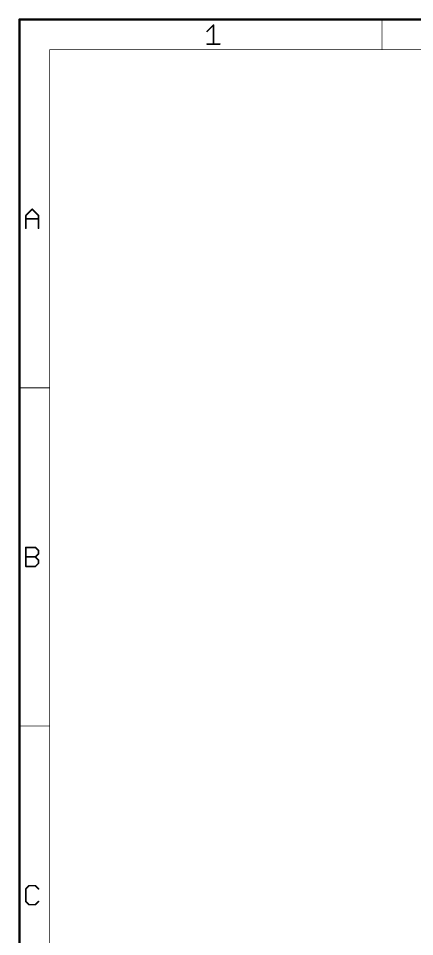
# Model space of a CAD drawing. Extents: x -4 to 257, y -4 to 175.
# Drawn here: x -4 to 46.3, y 58.7 to 175.1 of the extents above; entities that cross this region are included whole.
import ezdxf

# ---------------------------------------------------------------- set-up
doc = ezdxf.new("R2010")
doc.units = 0
doc.layers.add('94', color=14, linetype='CONTINUOUS')

msp = doc.modelspace()

# ---------------------------------------------------------------- linework, layer by layer
at = {"layer": '94'}
for points, const_width in [([(-3.81, 174.9425), (-3.81, -4.1275)], 0.3), ([(256.54, 174.9425), (-3.81, 174.9425)], 0.3), ([(42.1217, 174.9425), (42.1217, 171.1325)], 0.1), ([(19.9608, 173.44), (20.7638, 174.243)], 0.2032), ([(20.7638, 174.243), (20.7638, 171.8341)], 0.2032), ([(0, 171.1325), (0, -0.3175)], 0.1), ([(252.73, 171.1325), (0, 171.1325)], 0.1), ([(19.9608, 171.8341), (21.5667, 171.8341)], 0.2032), ([(-3.005, 150.1038), (-2.2021, 150.9067)], 0.2032), ([(-3.005, 148.4978), (-3.005, 150.1038)], 0.2032), ([(-2.2021, 150.9067), (-1.3991, 150.1038)], 0.2032), ([(-1.3991, 150.1038), (-1.3991, 148.4978)], 0.2032), ([(-3.005, 149.7023), (-1.3991, 149.7023)], 0.2032), ([(-3.81, 128.27), (0, 128.27)], 0.1), ([(-3.005, 105.6354), (-3.005, 108.0442)], 0.2032), ([(-3.005, 108.0442), (-1.8006, 108.0442)], 0.2032), ([(-1.8006, 108.0442), (-1.3991, 107.6427)], 0.2032), ([(-1.3991, 107.2413), (-1.8006, 106.8398)], 0.2032), ([(-1.3991, 107.6427), (-1.3991, 107.2413)], 0.2032), ([(-3.005, 106.8398), (-1.8006, 106.8398)], 0.2032), ([(-1.8006, 106.8398), (-1.3991, 106.4383)], 0.2032), ([(-1.3991, 106.0368), (-1.8006, 105.6354)], 0.2032), ([(-1.3991, 106.4383), (-1.3991, 106.0368)], 0.2032), ([(-1.8006, 105.6354), (-3.005, 105.6354)], 0.2032), ([(-3.81, 85.4075), (0, 85.4075)], 0.1), ([(-2.6036, 65.1817), (-3.005, 64.7802)], 0.2032), ([(-1.8006, 65.1817), (-2.6036, 65.1817)], 0.2032), ([(-1.3991, 64.7802), (-1.8006, 65.1817)], 0.2032), ([(-3.005, 64.7802), (-3.005, 63.1743)], 0.2032), ([(-3.005, 63.1743), (-2.6036, 62.7729)], 0.2032), ([(-2.6036, 62.7729), (-1.8006, 62.7729)], 0.2032), ([(-1.8006, 62.7729), (-1.3991, 63.1743)], 0.2032)]:
    msp.add_lwpolyline(points, dxfattribs=dict(at, const_width=const_width))
for points, const_width in [([(-3.735, 174.9425, 1), (-3.885, 174.9425)], 0.15), ([(-3.81, 175.0175, 1), (-3.81, 174.8675)], 0.15), ([(42.1467, 174.9425, 1), (42.0967, 174.9425)], 0.05), ([(19.9249, 173.4759, 1), (19.9967, 173.4041)], 0.1016), ([(20.8146, 174.243, 1), (20.713, 174.243)], 0.1016), ([(20.7997, 174.207, 1), (20.7278, 174.2789)], 0.1016), ([(0.025, 171.1325, 1), (-0.025, 171.1325)], 0.05), ([(0, 171.1575, 1), (0, 171.1075)], 0.05), ([(19.9608, 171.8849, 1), (19.9608, 171.7833)], 0.1016), ([(20.713, 171.8341, 1), (20.8146, 171.8341)], 0.1016), ([(21.5667, 171.7833, 1), (21.5667, 171.8849)], 0.1016), ([(42.0967, 171.1325, 1), (42.1467, 171.1325)], 0.05), ([(-2.9542, 150.1038, 1), (-3.0558, 150.1038)], 0.1016), ([(-3.0409, 150.1397, 1), (-2.9691, 150.0678)], 0.1016), ([(-2.1662, 150.9426, 1), (-2.238, 150.8708)], 0.1016), ([(-2.1662, 150.8708, 1), (-2.238, 150.9426)], 0.1016), ([(-1.3483, 150.1038, 1), (-1.4499, 150.1038)], 0.1016), ([(-1.435, 150.0678, 1), (-1.3632, 150.1397)], 0.1016), ([(-3.005, 149.7531, 1), (-3.005, 149.6515)], 0.1016), ([(-1.3991, 149.6515, 1), (-1.3991, 149.7531)], 0.1016), ([(-3.0558, 148.4978, 1), (-2.9542, 148.4978)], 0.1016), ([(-1.4499, 148.4978, 1), (-1.3483, 148.4978)], 0.1016), ([(-3.81, 128.295, 1), (-3.81, 128.245)], 0.05), ([(0, 128.245, 1), (0, 128.295)], 0.05), ([(-2.9542, 108.0442, 1), (-3.0558, 108.0442)], 0.1016), ([(-3.005, 108.095, 1), (-3.005, 107.9934)], 0.1016), ([(-1.7647, 108.0801, 1), (-1.8365, 108.0083)], 0.1016), ([(-1.8006, 107.9934, 1), (-1.8006, 108.095)], 0.1016), ([(-1.3483, 107.6427, 1), (-1.4499, 107.6427)], 0.1016), ([(-1.4499, 107.2413, 1), (-1.3483, 107.2413)], 0.1016), ([(-1.435, 107.6068, 1), (-1.3632, 107.6787)], 0.1016), ([(-1.3632, 107.2053, 1), (-1.435, 107.2772)], 0.1016), ([(-3.005, 106.8906, 1), (-3.005, 106.789)], 0.1016), ([(-1.7647, 106.8757, 1), (-1.8365, 106.8039)], 0.1016), ([(-1.8365, 106.8757, 1), (-1.7647, 106.8039)], 0.1016), ([(-1.8006, 106.789, 1), (-1.8006, 106.8906)], 0.1016), ([(-1.3483, 106.4383, 1), (-1.4499, 106.4383)], 0.1016), ([(-1.4499, 106.0368, 1), (-1.3483, 106.0368)], 0.1016), ([(-1.435, 106.4024, 1), (-1.3632, 106.4742)], 0.1016), ([(-1.3632, 106.0009, 1), (-1.435, 106.0727)], 0.1016), ([(-3.005, 105.6861, 1), (-3.005, 105.5846)], 0.1016), ([(-3.0558, 105.6354, 1), (-2.9542, 105.6354)], 0.1016), ([(-1.8365, 105.6713, 1), (-1.7647, 105.5994)], 0.1016), ([(-1.8006, 105.5846, 1), (-1.8006, 105.6861)], 0.1016), ([(-3.81, 85.4325, 1), (-3.81, 85.3825)], 0.05), ([(0, 85.3825, 1), (0, 85.4325)], 0.05), ([(-2.6036, 65.2325, 1), (-2.6036, 65.1309)], 0.1016), ([(-2.5676, 65.1458, 1), (-2.6395, 65.2176)], 0.1016), ([(-1.7647, 65.2176, 1), (-1.8365, 65.1458)], 0.1016), ([(-1.8006, 65.1309, 1), (-1.8006, 65.2325)], 0.1016), ([(-2.9542, 64.7802, 1), (-3.0558, 64.7802)], 0.1016), ([(-3.0409, 64.8162, 1), (-2.9691, 64.7443)], 0.1016), ([(-1.435, 64.7443, 1), (-1.3632, 64.8162)], 0.1016), ([(-2.9691, 63.2102, 1), (-3.0409, 63.1384)], 0.1016), ([(-3.0558, 63.1743, 1), (-2.9542, 63.1743)], 0.1016), ([(-2.6036, 62.8237, 1), (-2.6036, 62.7221)], 0.1016), ([(-2.6395, 62.7369, 1), (-2.5676, 62.8088)], 0.1016), ([(-1.8365, 62.8088, 1), (-1.7647, 62.7369)], 0.1016), ([(-1.8006, 62.7221, 1), (-1.8006, 62.8237)], 0.1016), ([(-1.3632, 63.1384, 1), (-1.435, 63.2102)], 0.1016)]:
    msp.add_lwpolyline(points, format="xyb", dxfattribs=dict(at, const_width=const_width))

doc.saveas('drawing.dxf')
